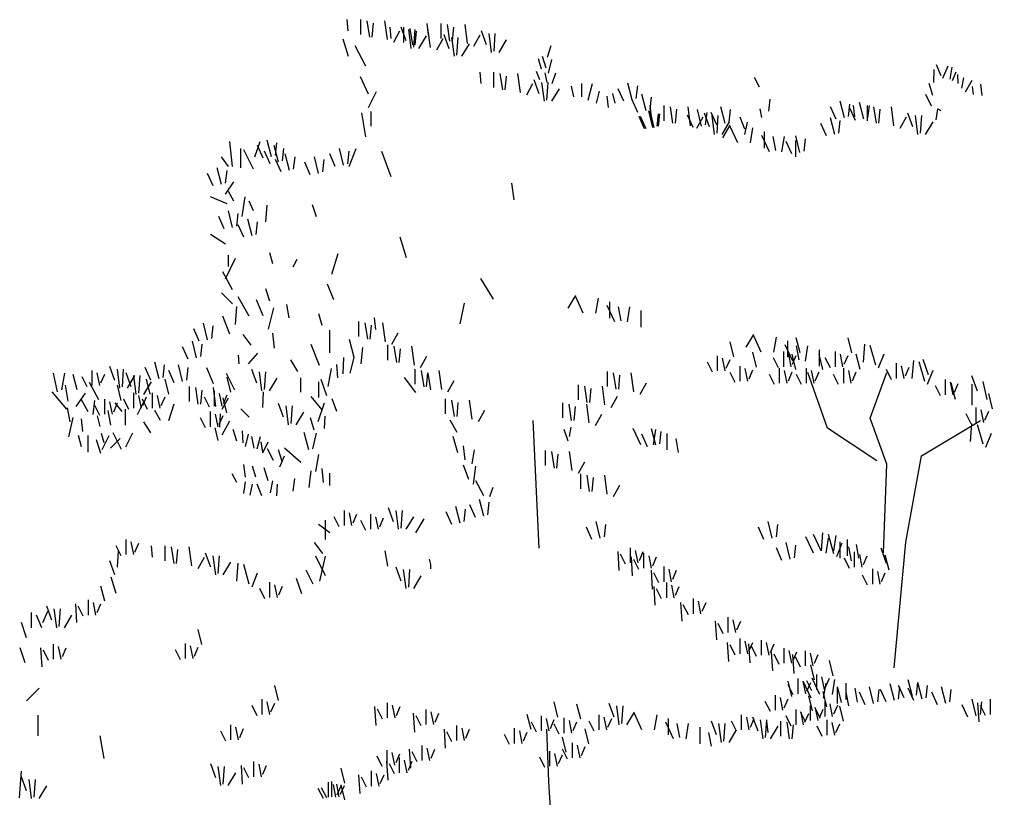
# Model space of a CAD drawing. Header units: millimetres. Extents: x -38686 to 870903, y -23218 to 232707.
# Drawn here: x 55934 to 60427, y 17107 to 20702 of the extents above; entities that cross this region are included whole.
import ezdxf

# ---------------------------------------------------------------- set-up
doc = ezdxf.new("R2010")
doc.units = ezdxf.units.MM
doc.header["$LTSCALE"] = 10
doc.layers.add('40 - Detail Outline', color=142, linetype='Continuous')

msp = doc.modelspace()

# ---------------------------------------------------------------- linework, layer by layer
at = {"layer": '40 - Detail Outline', "color": 250}
for p, q in [((57452.097, 20650.022), (57446.274, 20702.411)), ((57510.326, 20632.559), (57510.326, 20702.411)), ((57551.086, 20620.917), (57539.441, 20696.59)), ((57562.732, 20620.917), (57568.555, 20684.948)), ((57632.607, 20609.275), (57620.961, 20696.59)), ((57650.786, 20613.909), (57644.964, 20666.298)), ((57719.951, 20603.454), (57696.659, 20667.485)), ((57709.016, 20596.446), (57709.016, 20666.298)), ((57822.382, 20631.965), (57816.559, 20684.355)), ((57880.611, 20614.502), (57880.611, 20684.355)), ((57921.372, 20602.86), (57909.726, 20678.534)), ((57933.017, 20602.86), (57938.84, 20666.891)), ((58002.892, 20591.218), (57991.247, 20678.534)), ((57661.722, 20597.633), (57690.836, 20650.022)), ((57743.243, 20568.528), (57731.597, 20655.843)), ((57749.776, 20584.804), (57738.13, 20660.477)), ((57754.889, 20574.349), (57760.711, 20655.843)), ((57761.422, 20584.804), (57767.245, 20648.835)), ((57778.18, 20568.528), (57813.118, 20626.738)), ((57831.297, 20573.162), (57819.651, 20660.477)), ((57918.641, 20567.341), (57895.349, 20631.372)), ((58032.007, 20579.576), (58061.122, 20631.965)), ((58090.236, 20585.397), (58066.945, 20649.428)), ((58113.528, 20550.471), (58101.882, 20637.786)), ((58125.174, 20556.292), (58130.997, 20637.786)), ((57453.483, 20530.779), (57428.816, 20610.92)), ((57533.65, 20487.626), (57484.316, 20580.097)), ((57860.411, 20561.52), (57889.526, 20613.909)), ((57941.932, 20532.414), (57930.286, 20619.73)), ((57953.578, 20538.235), (57959.401, 20619.73)), ((57976.87, 20532.414), (58011.807, 20590.625)), ((58148.465, 20550.471), (58183.403, 20608.681)), ((58372.552, 20528.947), (58389.611, 20582.239)), ((58344.831, 20473.522), (58329.904, 20520.42)), ((58366.155, 20477.786), (58349.096, 20531.078)), ((58376.817, 20454.337), (58391.744, 20518.288)), ((60189.358, 20441.547), (60168.034, 20492.708)), ((60197.888, 20430.888), (60221.344, 20488.444)), ((58066.228, 20406.256), (58060.405, 20458.645)), ((58124.457, 20388.793), (58124.457, 20458.645)), ((58165.218, 20377.151), (58153.572, 20452.824)), ((58246.739, 20365.509), (58235.093, 20452.824)), ((58336.301, 20424.493), (58321.375, 20462.864)), ((58370.42, 20411.703), (58361.89, 20456.469)), ((58393.876, 20407.44), (58410.935, 20456.469)), ((60155.24, 20411.703), (60157.372, 20471.391)), ((60231.656, 20426.574), (60240.186, 20481.998)), ((60242.318, 20420.179), (60259.378, 20460.681)), ((60267.907, 20407.389), (60265.775, 20447.891)), ((57545.984, 20358.167), (57508.983, 20438.308)), ((58176.864, 20377.151), (58182.687, 20441.182)), ((58275.853, 20353.867), (58304.968, 20406.256)), ((58334.083, 20359.688), (58310.791, 20423.719)), ((58357.374, 20324.762), (58345.728, 20412.077)), ((58369.02, 20330.583), (58374.843, 20412.077)), ((58530.35, 20345.62), (58530.35, 20407.44)), ((58560.203, 20330.698), (58579.395, 20407.44)), ((58762.703, 20331.417), (58743.487, 20408.255)), ((59351.324, 20390.386), (59327.868, 20435.152)), ((60150.975, 20352.015), (60133.915, 20407.44)), ((60284.966, 20386.072), (60293.496, 20432.969)), ((60302.026, 20369.018), (60331.879, 20422.311)), ((60378.253, 20352.085), (60372.43, 20404.474)), ((57545.984, 20296.519), (57582.984, 20370.496)), ((58392.312, 20324.762), (58427.249, 20382.972)), ((58494.099, 20345.62), (58483.437, 20394.649)), ((58598.587, 20315.776), (58611.381, 20371.201)), ((58683.883, 20315.776), (58673.221, 20360.542)), ((58724.272, 20325.014), (58698.651, 20382.642)), ((58781.919, 20337.82), (58788.324, 20395.448)), ((58826.755, 20280.192), (58807.539, 20357.03)), ((60144.577, 20302.986), (60118.989, 20356.279)), ((60338.276, 20356.228), (60334.012, 20392.467)), ((58654.029, 20296.591), (58647.632, 20347.752)), ((58788.324, 20273.789), (58762.703, 20331.417)), ((58845.971, 20286.596), (58852.376, 20344.224)), ((59393.972, 20279.537), (59400.37, 20334.962)), ((59742.7, 20248.177), (59723.484, 20325.014)), ((59761.916, 20254.58), (59768.321, 20312.208)), ((59832.373, 20241.774), (59813.157, 20318.611)), ((57533.65, 20160.896), (57515.15, 20271.861)), ((57558.317, 20210.213), (57558.317, 20278.025)), ((58858.781, 20203.355), (58839.565, 20280.192)), ((58865.186, 20203.355), (58845.971, 20280.192)), ((58851.955, 20252.773), (58846.132, 20305.162)), ((58877.997, 20209.758), (58884.402, 20267.386)), ((58884.402, 20209.758), (58890.807, 20267.386)), ((58910.185, 20235.31), (58910.185, 20305.162)), ((58950.945, 20223.668), (58939.299, 20299.341)), ((58962.591, 20223.668), (58968.414, 20287.699)), ((59032.466, 20212.026), (59020.82, 20299.341)), ((59082.963, 20209.758), (59063.748, 20286.596)), ((59119.81, 20206.205), (59096.518, 20270.236)), ((59102.179, 20216.161), (59108.584, 20273.789)), ((59153.421, 20216.161), (59127.8, 20273.789)), ((59191.852, 20222.564), (59172.636, 20299.402)), ((59211.068, 20228.968), (59217.473, 20286.596)), ((59361.986, 20249.694), (59353.457, 20290.196)), ((59704.269, 20241.774), (59678.648, 20299.402)), ((59793.942, 20235.371), (59768.321, 20292.999)), ((59791.215, 20252.773), (59785.392, 20305.162)), ((59849.444, 20235.31), (59849.444, 20305.162)), ((59851.589, 20248.177), (59857.994, 20305.805)), ((59890.205, 20223.668), (59878.559, 20299.341)), ((59901.851, 20223.668), (59907.674, 20287.699)), ((59971.726, 20212.026), (59960.08, 20299.341)), ((60059.069, 20206.205), (60035.778, 20270.236)), ((60165.901, 20239.035), (60174.431, 20290.196)), ((60174.431, 20290.196), (60187.225, 20281.669)), ((58820.35, 20196.952), (58794.729, 20254.58)), ((58826.755, 20196.952), (58801.134, 20254.58)), ((59044.532, 20203.355), (59018.911, 20260.983)), ((59061.58, 20200.384), (59090.695, 20252.773)), ((59143.101, 20171.279), (59131.455, 20258.594)), ((59154.747, 20177.1), (59160.57, 20258.594)), ((59178.039, 20171.279), (59212.976, 20229.489)), ((59283.087, 20196.401), (59261.763, 20251.825)), ((59283.087, 20170.821), (59295.882, 20228.377)), ((59659.432, 20164.936), (59633.811, 20222.564)), ((59697.863, 20171.34), (59678.648, 20248.177)), ((59717.079, 20177.743), (59723.484, 20235.371)), ((60000.84, 20200.384), (60029.955, 20252.773)), ((60082.361, 20171.279), (60070.715, 20258.594)), ((60094.007, 20177.1), (60099.83, 20258.594)), ((60117.299, 20171.279), (60152.236, 20229.489)), ((59180.915, 20155.708), (59215.853, 20213.918)), ((59250.79, 20132.424), (59215.853, 20208.097)), ((59309.02, 20132.424), (59320.665, 20202.276)), ((59373.072, 20109.14), (59373.072, 20184.813)), ((56918.003, 20024.068), (56905.192, 20139.324)), ((57020.486, 20068.89), (57046.107, 20139.324)), ((57097.348, 20068.89), (57078.133, 20145.727)), ((57116.564, 20075.293), (57122.969, 20132.921)), ((59396.363, 20091.677), (59361.426, 20167.35)), ((59425.478, 20097.498), (59413.832, 20161.529)), ((59454.592, 20091.677), (59466.238, 20161.529)), ((59499.302, 20081.696), (59473.681, 20139.324)), ((59537.733, 20088.099), (59518.518, 20164.936)), ((59518.645, 20068.393), (59518.645, 20144.066)), ((59556.949, 20094.502), (59563.354, 20152.13)), ((56956.434, 20017.665), (56956.434, 20107.308)), ((57014.081, 20011.262), (56969.244, 20100.905)), ((57058.917, 20062.487), (57033.296, 20120.115)), ((57090.943, 20036.874), (57065.322, 20094.502)), ((57129.374, 20043.277), (57110.159, 20120.115)), ((57148.59, 20049.68), (57154.995, 20107.308)), ((57430.419, 20030.471), (57411.204, 20107.308)), ((57449.635, 20036.874), (57456.04, 20094.502)), ((57456.04, 20024.068), (57488.066, 20107.308)), ((57650.818, 19975.954), (57607.651, 20093.084)), ((56898.787, 20024.068), (56866.761, 20068.89)), ((57142.185, 19998.456), (57116.564, 20056.084)), ((57180.616, 20004.859), (57161.401, 20081.696)), ((57199.832, 20011.262), (57206.237, 20068.89)), ((57276.694, 19985.649), (57251.073, 20043.277)), ((57315.126, 19992.052), (57295.91, 20068.89)), ((57334.341, 19998.456), (57340.746, 20056.084)), ((57391.988, 20024.068), (57366.367, 20081.696)), ((56866.761, 19940.828), (56847.545, 20017.665)), ((56885.977, 19947.231), (56892.382, 20004.859)), ((56828.33, 19934.424), (56802.709, 19992.052)), ((56885.977, 19896.006), (56924.408, 19953.634)), ((56924.408, 19863.99), (56898.787, 19908.812)), ((58217.599, 19870.19), (58208.044, 19946.603)), ((56892.382, 19851.184), (56815.519, 19883.2)), ((56962.839, 19793.556), (56975.649, 19883.2)), ((57014.081, 19819.168), (56994.865, 19863.99)), ((56918.003, 19742.331), (56898.787, 19819.168)), ((57071.728, 19767.943), (57078.133, 19844.781)), ((57305.481, 19791.012), (57286.981, 19846.495)), ((56879.571, 19735.928), (56853.95, 19793.556)), ((56937.218, 19748.734), (56943.623, 19806.362)), ((57007.675, 19703.912), (56988.46, 19780.75)), ((57026.891, 19710.315), (57033.296, 19767.943)), ((56969.244, 19697.509), (56943.623, 19755.137)), ((56885.977, 19665.494), (56815.519, 19710.315)), ((57720.752, 19602.745), (57692.088, 19698.261)), ((56885.977, 19505.416), (56930.813, 19601.463)), ((56898.787, 19563.044), (56898.787, 19614.269)), ((57103.983, 19574.709), (57089.559, 19625.177)), ((57197.74, 19560.29), (57215.77, 19596.338)), ((57376.781, 19526.332), (57405.445, 19621.848)), ((56918.003, 19454.191), (56873.166, 19537.431)), ((58122.052, 19411.712), (58064.723, 19507.228)), ((57089.559, 19401.676), (57071.529, 19459.354)), ((57385.253, 19408.886), (57356.405, 19480.983)), ((56918.003, 19390.16), (56866.761, 19441.385)), ((56994.865, 19332.532), (56943.623, 19422.175)), ((57058.811, 19334.823), (57027.977, 19408.799)), ((58467.439, 19370.238), (58502.377, 19428.448)), ((58537.314, 19346.954), (58502.377, 19422.627)), ((58595.543, 19346.954), (58607.189, 19416.806)), ((56930.813, 19294.113), (56937.218, 19377.354)), ((57083.478, 19273.176), (57108.145, 19371.811)), ((57179.71, 19325.975), (57168.892, 19387.257)), ((57969.176, 19297.092), (57988.285, 19392.609)), ((58682.887, 19306.207), (58647.949, 19381.88)), ((58659.595, 19323.67), (58659.595, 19399.343)), ((58712.002, 19312.028), (58700.356, 19376.059)), ((58741.116, 19306.207), (58752.762, 19376.059)), ((56905.192, 19249.291), (56873.166, 19332.532)), ((57331.163, 19289.926), (57316.739, 19343.999)), ((57579.979, 19271.902), (57572.767, 19325.975)), ((58805.168, 19282.923), (58805.168, 19358.596)), ((56764.278, 19217.276), (56738.657, 19274.904)), ((56802.709, 19223.679), (56783.493, 19300.516)), ((56821.924, 19230.082), (56828.33, 19287.71)), ((57501.486, 19238.514), (57501.486, 19308.366)), ((57542.247, 19226.872), (57530.601, 19302.545)), ((57553.892, 19226.872), (57559.715, 19290.903)), ((57623.767, 19215.23), (57612.122, 19302.545)), ((57003.31, 19199.199), (56966.31, 19248.517)), ((57111.195, 19185.386), (57103.983, 19253.878)), ((57367.226, 19163.37), (57367.226, 19268.438)), ((57652.882, 19203.588), (57681.997, 19255.977)), ((59289.291, 19189.67), (59324.229, 19247.88)), ((59359.166, 19166.386), (59324.229, 19242.059)), ((59417.396, 19166.386), (59429.042, 19236.238)), ((59538.09, 19163.846), (59520.621, 19233.698)), ((59776.959, 19163.846), (59759.49, 19233.698)), ((56713.036, 19134.035), (56687.415, 19191.663)), ((56751.467, 19140.439), (56732.252, 19217.276)), ((56770.683, 19146.842), (56777.088, 19204.47)), ((57319.452, 19106.06), (57281.233, 19201.576)), ((57479.01, 19142.128), (57457.374, 19225.039)), ((57511.464, 19113.289), (57518.676, 19188.991)), ((57634.909, 19130.368), (57634.909, 19200.22)), ((57675.67, 19118.726), (57664.024, 19194.399)), ((57757.19, 19107.084), (57745.545, 19194.399)), ((59232.338, 19144.743), (59214.869, 19214.595)), ((59504.739, 19125.639), (59469.802, 19201.312)), ((59481.448, 19143.102), (59481.448, 19218.775)), ((59533.854, 19131.46), (59522.208, 19195.491)), ((59562.969, 19125.639), (59574.614, 19195.491)), ((59830.42, 19120.214), (59836.826, 19203.454)), ((59888.067, 19107.408), (59862.447, 19197.051)), ((56948.924, 19113.289), (56945.318, 19152.942)), ((56990.977, 19112.893), (57034.144, 19162.211)), ((57428.526, 19066.426), (57432.132, 19142.128)), ((57460.98, 19070.031), (57479.01, 19142.128)), ((57687.315, 19118.726), (57693.138, 19182.757)), ((57786.305, 19095.442), (57815.42, 19147.831)), ((59156.64, 19080.712), (59156.64, 19150.564)), ((59191.577, 19080.712), (59179.932, 19138.922)), ((59337.44, 19096.985), (59319.971, 19166.837)), ((59439.1, 19093.994), (59415.809, 19140.562)), ((59462.392, 19099.815), (59462.392, 19169.667)), ((59497.33, 19099.815), (59485.684, 19158.025)), ((59518.981, 19087.433), (59501.512, 19157.285)), ((59503.152, 19111.457), (59520.621, 19152.204)), ((59643.192, 19087.433), (59625.724, 19157.285)), ((59627.021, 19102.355), (59627.021, 19178.028)), ((59677.969, 19093.994), (59654.678, 19140.562)), ((59701.261, 19099.815), (59701.261, 19169.667)), ((59736.199, 19099.815), (59724.553, 19158.025)), ((59742.021, 19111.457), (59759.49, 19152.204)), ((59815.178, 19087.433), (59797.709, 19157.285)), ((59900.878, 19094.601), (59926.499, 19158.633)), ((56374.275, 19036.327), (56350.983, 19100.359)), ((56540.095, 19037.989), (56514.474, 19095.617)), ((56578.526, 19044.392), (56559.311, 19121.229)), ((56597.742, 19050.795), (56604.147, 19108.423)), ((56687.415, 19031.586), (56668.199, 19108.423)), ((56706.631, 19037.989), (56713.036, 19095.617)), ((56830.642, 19020.422), (56799.808, 19094.399)), ((57219.376, 19077.24), (57186.922, 19131.313)), ((57403.283, 19048.402), (57399.677, 19109.684)), ((59133.348, 19074.891), (59110.057, 19121.459)), ((59197.4, 19092.354), (59214.869, 19133.101)), ((59261.742, 19032.954), (59261.742, 19102.806)), ((59983.696, 19045.79), (59983.696, 19115.642)), ((60018.633, 19045.79), (60006.988, 19104)), ((60024.456, 19057.432), (60041.925, 19098.179)), ((60056.284, 19044.951), (60062.689, 19128.191)), ((60113.931, 19032.145), (60088.31, 19121.788)), ((60131.465, 19062.586), (60105.845, 19133.02)), ((56109.133, 18983.434), (56090.633, 19069.74)), ((56130.162, 18993.167), (56142.972, 19070.004)), ((56200.619, 18993.167), (56181.403, 19063.601)), ((56246.171, 19007.222), (56222.879, 19053.791)), ((56269.462, 19013.043), (56269.462, 19082.896)), ((56304.4, 19013.043), (56292.754, 19071.254)), ((56310.223, 19024.686), (56327.692, 19065.433)), ((56397.566, 19001.401), (56385.921, 19088.717)), ((56409.212, 19007.222), (56415.035, 19088.717)), ((56449.973, 19007.222), (56426.681, 19071.254)), ((56432.504, 19001.401), (56467.441, 19059.611)), ((56473.264, 18972.296), (56461.619, 19059.612)), ((56484.91, 18978.117), (56490.733, 19059.612)), ((56648.984, 19025.183), (56623.363, 19082.811)), ((56927.707, 18991.44), (56889.488, 19067.853)), ((56910.532, 18982.365), (56893.063, 19052.217)), ((57030.417, 19023.121), (57007.126, 19087.152)), ((57053.709, 18988.195), (57042.063, 19075.51)), ((57065.355, 18994.016), (57071.178, 19075.51)), ((57360.011, 19008.748), (57374.435, 19091.66)), ((57763.49, 18980.361), (57712.249, 19050.795)), ((57761.12, 19018.618), (57761.12, 19088.47)), ((57801.881, 19006.976), (57790.235, 19082.649)), ((57813.526, 19006.976), (57819.349, 19071.007)), ((57833.948, 18993.167), (57821.137, 19070.004)), ((57883.401, 18995.334), (57871.756, 19082.649)), ((58648.203, 19007.804), (58648.203, 19077.656)), ((58688.963, 18996.162), (58677.317, 19071.835)), ((58700.609, 18996.162), (58706.432, 19060.193)), ((58770.484, 18984.52), (58758.838, 19071.835)), ((59238.451, 19027.133), (59215.159, 19073.701)), ((59296.68, 19032.954), (59285.034, 19091.164)), ((59302.503, 19044.596), (59319.971, 19085.343)), ((59419.991, 19017.581), (59396.699, 19064.149)), ((59443.283, 19023.402), (59443.283, 19093.254)), ((59478.22, 19023.402), (59466.574, 19081.612)), ((59484.043, 19035.044), (59501.512, 19075.791)), ((59544.203, 19017.581), (59520.911, 19064.149)), ((59567.494, 19023.402), (59567.494, 19093.254)), ((59602.432, 19023.402), (59590.786, 19081.612)), ((59608.255, 19035.044), (59625.724, 19075.791)), ((59716.188, 19017.581), (59692.897, 19064.149)), ((59739.48, 19023.402), (59739.48, 19093.254)), ((59774.418, 19023.402), (59762.772, 19081.612)), ((59780.241, 19035.044), (59797.709, 19075.791)), ((59960.404, 19039.969), (59937.113, 19086.537)), ((60126.741, 19019.338), (60152.362, 19083.369)), ((60357.329, 18987.323), (60331.708, 19057.757)), ((56158.467, 18940.281), (56146.133, 19014.257)), ((56300.302, 18946.445), (56257.135, 19026.587)), ((56404.13, 18944.159), (56386.661, 19014.011)), ((56508.202, 18972.296), (56543.139, 19030.506)), ((56537.896, 18972.813), (56520.427, 19042.666)), ((56623.889, 18972.813), (56606.42, 19042.666)), ((56718.978, 18939.311), (56718.978, 19009.164)), ((57088.647, 18988.195), (57123.584, 19046.405)), ((57233.459, 18981.889), (57233.459, 19048.75)), ((57316.739, 18958.28), (57316.739, 19030.377)), ((57352.799, 18965.49), (57327.557, 19041.192)), ((57912.516, 18983.692), (57941.631, 19036.081)), ((58514.78, 18946.521), (58514.78, 19016.373)), ((58555.54, 18934.879), (58543.894, 19010.552)), ((58637.061, 18923.237), (58625.415, 19010.552)), ((58799.599, 18972.878), (58828.713, 19025.267)), ((60186.268, 18964.706), (60162.976, 19011.274)), ((60209.559, 18970.527), (60209.559, 19040.379)), ((60244.497, 18970.527), (60232.851, 19028.737)), ((60255.117, 18948.345), (60235.901, 19025.183)), ((60250.32, 18982.169), (60267.789, 19022.916)), ((60331.979, 18922.733), (60331.979, 19018.779)), ((60402.437, 18948.345), (60383.221, 19031.586)), ((56152.3, 18903.292), (56084.466, 18983.434)), ((56195.467, 18915.622), (56238.634, 18977.269)), ((56462.198, 18908.782), (56462.198, 18978.635)), ((56497.136, 18908.782), (56485.49, 18966.993)), ((56502.959, 18920.424), (56520.427, 18961.171)), ((56548.191, 18908.782), (56548.191, 18978.635)), ((56583.129, 18908.782), (56571.483, 18966.993)), ((56588.951, 18920.424), (56606.42, 18961.171)), ((56759.739, 18927.669), (56748.093, 19003.343)), ((56771.385, 18927.669), (56777.208, 18991.701)), ((56811.542, 18912.513), (56788.25, 18959.081)), ((56841.26, 18916.027), (56829.614, 19003.343)), ((56834.834, 18918.334), (56834.834, 18988.186)), ((56869.771, 18918.334), (56858.125, 18976.544)), ((56875.594, 18929.976), (56893.063, 18970.723)), ((57057.105, 18911.417), (57060.711, 18983.514)), ((57331.163, 18900.603), (57280.679, 18961.885)), ((58567.186, 18934.879), (58573.009, 18998.91)), ((58666.176, 18911.595), (58695.29, 18963.984)), ((60426.683, 18905.952), (60409.214, 18975.804)), ((56250.968, 18890.963), (56220.134, 18946.445)), ((56274.597, 18878.974), (56281.809, 18943.861)), ((56305.14, 18874.306), (56281.848, 18920.875)), ((56328.432, 18880.127), (56328.432, 18949.98)), ((56363.369, 18880.127), (56351.723, 18938.338)), ((56369.192, 18891.77), (56386.661, 18932.517)), ((56408.02, 18893.393), (56375.566, 18933.046)), ((56438.907, 18902.961), (56415.615, 18949.529)), ((56479.137, 18878.633), (56509.971, 18940.281)), ((56524.899, 18902.961), (56501.608, 18949.529)), ((56623.363, 18852.298), (56648.984, 18929.136)), ((56870.374, 18904.385), (56899.489, 18956.775)), ((56891.422, 18886.849), (56873.953, 18956.701)), ((57153.584, 18866.415), (57130.292, 18930.446)), ((57176.875, 18831.489), (57165.23, 18918.804)), ((57188.521, 18837.31), (57194.344, 18918.804)), ((57313.133, 18846.53), (57341.981, 18933.046)), ((57399.677, 18893.393), (57378.041, 18951.071)), ((57901.755, 18881.634), (57901.755, 18951.486)), ((57942.516, 18869.992), (57930.87, 18945.665)), ((57954.161, 18869.992), (57959.984, 18934.023)), ((58024.036, 18858.35), (58012.391, 18945.665)), ((58442.659, 18863.61), (58442.659, 18933.462)), ((58483.42, 18851.968), (58471.774, 18927.641)), ((58495.065, 18851.968), (58500.888, 18915.999)), ((58564.94, 18840.326), (58553.295, 18927.641)), ((56168.593, 18845.895), (56155.783, 18909.927)), ((56306.469, 18823.151), (56294.135, 18872.469)), ((56355.803, 18829.316), (56343.469, 18897.128)), ((56423.637, 18829.316), (56423.637, 18903.292)), ((56584.932, 18852.298), (56559.311, 18897.12)), ((56815.724, 18822.818), (56815.724, 18892.67)), ((56850.662, 18822.818), (56839.016, 18881.028)), ((56856.485, 18834.46), (56873.953, 18875.207)), ((56858.773, 18821.296), (56862.379, 18882.579)), ((56994.59, 18867.269), (56956.371, 18905.476)), ((57211.813, 18831.489), (57246.75, 18889.699)), ((57341.981, 18814.087), (57345.587, 18871.764)), ((58053.151, 18846.708), (58082.266, 18899.097)), ((58594.055, 18828.684), (58623.17, 18881.073)), ((60327.693, 18836.1), (60304.401, 18882.668)), ((60350.985, 18841.921), (60350.985, 18911.773)), ((60385.922, 18841.921), (60374.276, 18900.131)), ((60391.745, 18853.563), (60409.214, 18894.31)), ((56162.188, 18775.461), (56181.403, 18865.105)), ((56226.24, 18801.074), (56219.835, 18858.702)), ((56540.095, 18794.671), (56508.069, 18845.895)), ((56792.433, 18816.997), (56769.141, 18863.565)), ((56869.591, 18785.248), (56905.652, 18850.135)), ((57295.103, 18806.877), (57277.072, 18864.554)), ((57955.006, 18796.062), (57922.551, 18853.74)), ((60325.169, 18754.65), (60331.574, 18837.891)), ((60382.816, 18741.844), (60357.195, 18831.487)), ((56219.835, 18730.639), (56207.024, 18781.864)), ((56251.861, 18705.027), (56251.861, 18781.864)), ((56324.969, 18749.174), (56312.635, 18792.327)), ((56315.913, 18717.833), (56347.939, 18781.864)), ((56405.586, 18717.833), (56367.155, 18794.671)), ((56424.801, 18730.639), (56456.827, 18794.671)), ((56851.561, 18760.014), (56837.137, 18817.691)), ((56938.106, 18756.409), (56920.076, 18810.482)), ((56966.954, 18749.199), (56963.348, 18803.272)), ((56977.772, 18731.175), (56992.196, 18788.853)), ((57269.86, 18716.756), (57248.224, 18796.062)), ((57287.891, 18720.361), (57305.921, 18792.458)), ((58467.061, 18756.409), (58449.031, 18810.482)), ((58474.273, 18778.038), (58481.485, 18821.296)), ((58802.432, 18739.456), (58767.494, 18815.129)), ((58833.16, 18730.639), (58807.539, 18788.267)), ((58871.591, 18737.043), (58852.376, 18813.88)), ((58860.661, 18739.456), (58872.307, 18809.308)), ((58890.807, 18743.446), (58897.212, 18801.074)), ((58924.713, 18716.172), (58924.713, 18791.845)), ((60395.626, 18729.038), (60421.247, 18793.069)), ((56309.508, 18698.624), (56290.292, 18762.655)), ((56354.344, 18724.236), (56399.181, 18769.058)), ((57017.439, 18723.965), (57006.62, 18778.038)), ((57031.863, 18720.361), (57046.287, 18778.038)), ((57057.105, 18705.941), (57049.893, 18752.804)), ((57057.105, 18702.336), (57082.347, 18752.804)), ((57958.612, 18702.336), (57936.975, 18778.038)), ((57991.066, 18669.893), (57983.854, 18734.78)), ((58977.119, 18704.53), (58965.473, 18768.561)), ((57107.589, 18666.288), (57078.741, 18720.361)), ((57147.256, 18662.683), (57129.225, 18716.756)), ((57233.459, 18657.133), (57157.021, 18723.995)), ((57302.315, 18615.82), (57316.739, 18695.127)), ((58023.52, 18651.869), (58034.338, 18716.756)), ((58363.327, 18643.714), (58363.327, 18713.566)), ((58404.087, 18632.072), (58392.441, 18707.745)), ((58415.733, 18632.072), (58421.556, 18696.103)), ((58485.608, 18620.43), (58473.962, 18707.745)), ((56977.772, 18590.586), (56970.56, 18648.264)), ((57136.437, 18637.449), (57158.074, 18687.917)), ((58009.096, 18579.772), (57983.854, 18644.659)), ((58514.722, 18608.788), (58543.837, 18661.177)), ((56938.106, 18565.352), (56916.47, 18605.006)), ((57024.651, 18590.586), (57010.227, 18641.054)), ((57082.347, 18572.562), (57064.317, 18633.844)), ((57271.678, 18542.514), (57281.233, 18618.927)), ((57338.375, 18565.352), (57331.163, 18630.239)), ((57367.223, 18550.933), (57367.223, 18608.61)), ((58030.732, 18558.143), (58041.55, 18641.054)), ((58525.598, 18535.569), (58525.598, 18605.421)), ((56970.56, 18514.884), (56977.772, 18568.957)), ((56999.408, 18507.675), (57010.227, 18558.143)), ((57053.499, 18504.07), (57031.863, 18558.143)), ((57093.165, 18518.489), (57103.983, 18572.562)), ((57122.013, 18504.07), (57125.619, 18558.143)), ((57197.74, 18525.699), (57204.952, 18583.376)), ((58077.61, 18504.07), (58041.55, 18572.562)), ((58566.358, 18523.927), (58554.712, 18599.6)), ((58578.004, 18523.927), (58583.827, 18587.958)), ((58647.879, 18512.285), (58636.233, 18599.6)), ((58106.459, 18500.465), (58120.883, 18543.723)), ((58676.994, 18500.643), (58706.108, 18553.032)), ((58077.346, 18410.484), (58058.13, 18487.321)), ((58096.561, 18416.887), (58102.966, 18474.515)), ((57434.046, 18366.911), (57434.046, 18436.763)), ((57468.983, 18366.911), (57457.338, 18425.121)), ((57661.14, 18384.374), (57637.848, 18448.405)), ((57684.431, 18349.448), (57672.785, 18436.763)), ((57696.077, 18355.269), (57701.9, 18436.763)), ((57930.026, 18372.065), (57904.405, 18429.693)), ((57968.457, 18378.468), (57949.241, 18455.306)), ((57987.673, 18384.871), (57994.078, 18442.499)), ((58038.914, 18404.081), (58013.293, 18461.709)), ((57347.152, 18301.631), (57347.152, 18391.274)), ((57410.754, 18361.09), (57387.463, 18407.658)), ((57474.806, 18378.553), (57492.275, 18419.3)), ((57533.035, 18343.627), (57509.744, 18390.195)), ((57556.327, 18349.448), (57556.327, 18419.3)), ((57591.265, 18349.448), (57579.619, 18407.658)), ((57597.088, 18361.09), (57614.556, 18401.837)), ((57719.369, 18349.448), (57754.306, 18407.658)), ((57763.49, 18333.646), (57801.921, 18397.678)), ((58615.383, 18308.034), (58596.167, 18384.871)), ((59409.629, 18308.034), (59390.413, 18384.871)), ((57366.367, 18333.646), (57315.126, 18372.065)), ((58576.952, 18301.631), (58551.331, 18359.259)), ((58634.599, 18314.437), (58641.004, 18372.065)), ((59371.198, 18301.631), (59345.577, 18359.259)), ((59428.845, 18314.437), (59435.25, 18372.065)), ((59636.823, 18249.312), (59643.229, 18332.552)), ((56426.681, 18233.028), (56426.681, 18302.88)), ((56461.619, 18233.028), (56449.973, 18291.238)), ((56467.441, 18244.67), (56484.91, 18285.417)), ((57334.341, 18237.6), (57295.91, 18288.825)), ((59492.897, 18211.987), (59473.681, 18288.825)), ((59600.171, 18238.849), (59565.234, 18314.522)), ((59635.109, 18250.491), (59600.171, 18326.164)), ((59658.4, 18238.849), (59670.046, 18308.701)), ((59694.47, 18236.506), (59668.849, 18326.149)), ((59693.338, 18250.491), (59704.984, 18320.343)), ((59707.281, 18223.699), (59732.901, 18287.731)), ((59722.452, 18215.565), (59722.452, 18291.238)), ((59757.39, 18227.207), (59757.39, 18302.88)), ((56403.389, 18227.207), (56380.098, 18273.775)), ((56385.921, 18174.818), (56391.744, 18250.491)), ((56548.962, 18221.386), (56543.139, 18273.775)), ((56607.192, 18203.923), (56607.192, 18273.775)), ((56647.952, 18192.281), (56636.306, 18267.954)), ((56659.598, 18192.281), (56665.421, 18256.312)), ((56729.473, 18180.639), (56717.827, 18267.954)), ((57635.386, 18179.972), (57622.576, 18250.406)), ((58703.285, 18159.118), (58697.462, 18246.433)), ((58755.691, 18194.044), (58755.691, 18263.896)), ((58790.628, 18194.044), (58778.983, 18252.254)), ((58796.451, 18205.686), (58813.92, 18246.433)), ((59454.466, 18205.584), (59428.845, 18263.212)), ((59512.112, 18218.39), (59518.518, 18276.018)), ((59774.859, 18203.923), (59763.213, 18267.954)), ((59790.099, 18174.888), (59790.099, 18244.74)), ((59809.796, 18215.565), (59798.15, 18279.596)), ((59937.868, 18191.684), (59912.247, 18262.118)), ((56374.275, 18139.892), (56350.983, 18203.923)), ((56758.587, 18168.997), (56787.702, 18221.386)), ((56816.817, 18174.818), (56793.525, 18238.849)), ((56840.108, 18139.892), (56828.462, 18227.207)), ((56851.754, 18145.713), (56857.577, 18227.207)), ((56875.046, 18139.892), (56909.983, 18198.102)), ((57347.152, 18135.15), (57302.315, 18224.794)), ((57321.531, 18109.538), (57347.152, 18224.794)), ((57833.948, 18186.375), (57827.542, 18211.987)), ((58732.399, 18188.223), (58709.108, 18234.791)), ((58764.952, 18134.459), (58759.129, 18221.774)), ((58794.067, 18163.564), (58770.775, 18210.132)), ((58817.358, 18169.385), (58817.358, 18239.237)), ((58852.296, 18169.385), (58840.65, 18227.595)), ((58858.119, 18181.027), (58875.587, 18221.774)), ((59766.807, 18169.067), (59743.515, 18215.635)), ((59825.036, 18174.888), (59813.39, 18233.098)), ((59830.859, 18186.53), (59848.328, 18227.277)), ((59948.945, 18160.925), (59931.476, 18230.777)), ((56937.218, 18109.538), (56943.623, 18192.778)), ((56994.865, 18096.731), (56969.244, 18186.375)), ((57289.505, 18096.731), (57257.479, 18160.762)), ((57696.077, 18110.787), (57672.785, 18174.818)), ((57719.369, 18075.861), (57707.723, 18163.176)), ((57731.015, 18081.682), (57736.838, 18163.176)), ((57833.948, 18167.166), (57833.948, 18186.375)), ((58857.453, 18072.811), (58851.63, 18160.127)), ((58909.859, 18107.738), (58909.859, 18177.59)), ((58944.797, 18107.738), (58933.151, 18165.948)), ((58950.62, 18119.38), (58968.089, 18160.127)), ((59873.247, 18096.894), (59873.247, 18166.746)), ((59908.184, 18096.894), (59896.538, 18155.104)), ((56380.098, 18052.577), (56356.806, 18128.25)), ((57007.676, 18083.925), (57033.296, 18147.956)), ((57238.263, 18051.91), (57212.642, 18122.344)), ((57754.306, 18075.861), (57789.244, 18134.071)), ((58886.568, 18101.917), (58863.276, 18148.485)), ((59849.955, 18091.073), (59826.663, 18137.641)), ((59914.007, 18108.536), (59931.476, 18149.283)), ((56327.692, 18017.651), (56310.223, 18087.503)), ((57067.202, 18029.293), (57043.91, 18075.861)), ((57090.494, 18035.114), (57090.494, 18104.966)), ((57125.431, 18035.114), (57113.785, 18093.324)), ((57131.254, 18046.756), (57148.723, 18087.503)), ((58869.787, 17998.835), (58863.964, 18086.15)), ((58898.901, 18027.94), (58875.61, 18074.508)), ((58922.193, 18033.761), (58922.193, 18103.613)), ((58957.13, 18033.761), (58945.485, 18091.971)), ((58962.953, 18045.403), (58980.422, 18086.15)), ((56251.994, 17953.62), (56251.994, 18023.472)), ((59045.528, 17959.784), (59045.528, 18029.636)), ((59080.465, 17959.784), (59068.819, 18017.994)), ((56042.369, 17918.693), (56065.66, 17971.083)), ((56083.129, 17930.335), (56059.837, 17994.367)), ((56106.421, 17895.409), (56094.775, 17982.725)), ((56118.066, 17901.23), (56123.889, 17982.725)), ((56199.587, 17918.693), (56193.764, 18006.009)), ((56228.702, 17947.799), (56205.41, 17994.367)), ((56286.931, 17953.62), (56275.285, 18011.83)), ((56292.754, 17965.262), (56310.223, 18006.009)), ((58993.121, 17924.858), (58987.299, 18012.173)), ((59022.236, 17953.963), (58998.944, 18000.531)), ((59086.288, 17971.426), (59103.757, 18012.173)), ((55989.962, 17895.409), (55989.962, 17965.262)), ((56036.546, 17895.409), (56013.254, 17953.619)), ((56141.358, 17895.409), (56176.296, 17953.619)), ((59153.457, 17838.552), (59147.634, 17925.867)), ((59205.863, 17873.478), (59205.863, 17943.33)), ((59240.8, 17873.478), (59229.155, 17931.688)), ((59246.623, 17885.12), (59264.092, 17925.867)), ((55966.671, 17848.841), (55943.379, 17918.693)), ((56776.765, 17817.066), (56759.296, 17886.919)), ((59182.571, 17867.657), (59159.28, 17914.225)), ((59261.364, 17774.843), (59261.364, 17844.695)), ((59360.032, 17768.678), (59360.032, 17838.53)), ((55960.848, 17732.421), (55937.556, 17802.273)), ((56039.252, 17715.258), (56033.429, 17802.573)), ((56091.658, 17750.184), (56091.658, 17820.036)), ((56126.596, 17750.184), (56114.95, 17808.394)), ((56132.419, 17761.826), (56149.887, 17802.573)), ((56677.776, 17747.214), (56654.484, 17793.782)), ((56701.067, 17753.035), (56701.067, 17822.887)), ((56736.005, 17753.035), (56724.359, 17811.245)), ((56741.828, 17764.677), (56759.296, 17805.424)), ((59208.957, 17739.916), (59203.134, 17827.232)), ((59238.072, 17769.022), (59214.78, 17815.59)), ((59296.301, 17774.843), (59284.655, 17833.053)), ((59307.625, 17733.752), (59301.802, 17821.067)), ((59302.124, 17786.485), (59319.593, 17827.232)), ((59336.74, 17762.857), (59313.448, 17809.425)), ((59394.969, 17768.678), (59383.323, 17826.888)), ((59400.792, 17780.32), (59418.261, 17821.067)), ((59464.866, 17731.69), (59464.866, 17801.542)), ((56068.367, 17744.363), (56045.075, 17790.931)), ((59412.46, 17696.763), (59406.637, 17784.079)), ((59441.575, 17725.869), (59418.283, 17772.437)), ((59499.804, 17731.69), (59488.158, 17789.9)), ((59511.128, 17684.434), (59505.305, 17771.749)), ((59505.627, 17743.332), (59523.095, 17784.079)), ((59540.242, 17713.539), (59516.951, 17760.107)), ((59563.534, 17719.36), (59563.534, 17789.212)), ((59598.472, 17719.36), (59586.826, 17777.57)), ((59604.294, 17731.002), (59621.763, 17771.749)), ((59604.973, 17654.689), (59587.505, 17724.541)), ((59690.966, 17673.792), (59673.497, 17743.644)), ((59529.275, 17590.658), (59529.275, 17660.51)), ((59629.286, 17586.896), (59594.348, 17662.569)), ((59615.268, 17609.761), (59615.268, 17679.613)), ((59650.206, 17609.761), (59638.56, 17667.971)), ((59656.029, 17621.403), (59673.497, 17662.15)), ((59687.515, 17586.896), (59699.161, 17656.748)), ((55966.671, 17557.791), (56024.9, 17616.001)), ((57130.291, 17559.172), (57112.822, 17629.025)), ((59499.871, 17578.276), (59482.402, 17648.128)), ((59505.984, 17584.837), (59482.692, 17631.405)), ((59564.213, 17590.658), (59552.567, 17648.868)), ((59588.525, 17569.433), (59553.588, 17645.106)), ((59591.977, 17603.94), (59568.685, 17650.508)), ((59570.036, 17602.3), (59587.505, 17643.047)), ((59646.755, 17569.433), (59658.4, 17639.285)), ((59710.807, 17546.149), (59710.807, 17621.822)), ((59729.185, 17549.621), (59711.716, 17619.473)), ((59751.567, 17563.612), (59751.567, 17639.285)), ((59803.973, 17551.97), (59792.328, 17616.001)), ((59877.209, 17546.064), (59857.994, 17622.901)), ((59973.287, 17558.87), (59954.072, 17635.707)), ((60018.124, 17571.676), (59992.503, 17629.304)), ((59992.503, 17565.273), (59998.908, 17622.901)), ((60056.555, 17578.079), (60037.34, 17654.917)), ((60062.96, 17558.87), (60037.34, 17616.498)), ((60075.771, 17584.482), (60082.176, 17642.11)), ((60101.392, 17565.273), (60082.176, 17642.11)), ((60120.607, 17571.676), (60127.013, 17629.304)), ((60210.28, 17546.064), (60191.065, 17622.901)), ((59424.173, 17514.245), (59424.173, 17584.097)), ((59459.111, 17514.245), (59447.465, 17572.455)), ((59464.933, 17525.887), (59482.402, 17566.634)), ((59595.419, 17511.414), (59577.95, 17581.266)), ((59662.302, 17530.518), (59644.833, 17600.37)), ((59763.213, 17534.507), (59751.567, 17598.538)), ((59838.778, 17539.661), (59813.157, 17597.289)), ((59896.425, 17552.467), (59902.83, 17610.095)), ((59934.856, 17552.467), (59909.235, 17610.095)), ((60171.849, 17539.661), (60146.228, 17597.289)), ((60229.496, 17552.467), (60235.901, 17610.095)), ((57031.302, 17489.32), (57008.01, 17535.888)), ((57054.593, 17495.141), (57054.593, 17564.993)), ((57089.531, 17495.141), (57077.885, 17553.351)), ((57095.354, 17506.783), (57112.822, 17547.53)), ((57580.938, 17444.01), (57575.115, 17531.325)), ((57633.344, 17478.936), (57633.344, 17548.788)), ((57668.281, 17478.936), (57656.635, 17537.146)), ((57674.104, 17490.578), (57691.573, 17531.325)), ((58420.183, 17482.759), (58402.715, 17552.612)), ((58525.286, 17473.208), (58507.817, 17543.06)), ((58680.15, 17482.118), (58656.859, 17546.149)), ((58703.442, 17447.192), (58691.796, 17534.507)), ((58715.088, 17453.013), (58720.911, 17534.507)), ((59400.881, 17508.424), (59377.59, 17554.992)), ((59586.604, 17466.486), (59586.604, 17536.339)), ((59630.196, 17479.769), (59606.904, 17526.337)), ((59621.541, 17466.486), (59609.896, 17524.697)), ((59653.487, 17485.59), (59653.487, 17555.442)), ((59688.425, 17485.59), (59676.779, 17543.8)), ((59694.248, 17497.232), (59711.716, 17537.979)), ((59738.74, 17463.656), (59721.271, 17533.508)), ((60312.764, 17482.033), (60287.143, 17539.661)), ((60351.195, 17488.436), (60331.979, 17565.273)), ((60364.667, 17460.509), (60358.844, 17547.824)), ((60370.411, 17494.839), (60376.816, 17552.467)), ((60393.782, 17489.614), (60370.49, 17536.182)), ((60417.073, 17495.435), (60417.073, 17565.287)), ((56020.005, 17396.318), (56020.005, 17491.835)), ((57610.052, 17473.115), (57586.76, 17519.683)), ((57759.773, 17413.186), (57753.95, 17500.501)), ((57788.888, 17442.291), (57765.596, 17488.859)), ((57812.179, 17448.112), (57812.179, 17517.964)), ((57847.117, 17448.112), (57835.471, 17506.322)), ((57852.94, 17459.754), (57870.409, 17500.501)), ((58295.972, 17425.45), (58278.503, 17495.302)), ((58344.485, 17418.728), (58344.485, 17488.581)), ((58379.423, 17418.728), (58367.777, 17476.939)), ((58449.588, 17409.177), (58449.588, 17479.029)), ((58610.275, 17423.908), (58610.275, 17493.76)), ((58645.213, 17423.908), (58633.567, 17482.118)), ((58738.379, 17447.192), (58773.317, 17505.402)), ((58808.254, 17423.908), (58773.317, 17499.581)), ((58866.484, 17423.908), (58878.129, 17493.76)), ((59268.265, 17423.907), (59268.265, 17493.76)), ((59303.202, 17423.907), (59291.557, 17482.118)), ((59343.963, 17418.086), (59320.671, 17482.118)), ((59496.429, 17441.562), (59473.137, 17488.13)), ((59519.721, 17447.383), (59519.721, 17517.235)), ((59563.312, 17460.665), (59540.021, 17507.234)), ((59554.658, 17447.383), (59543.012, 17505.593)), ((59560.481, 17459.025), (59577.95, 17499.772)), ((59627.364, 17478.129), (59644.833, 17518.876)), ((56909.983, 17377.339), (56909.983, 17447.192)), ((56944.921, 17377.339), (56933.275, 17435.55)), ((57954.014, 17374.136), (57954.014, 17443.988)), ((57988.952, 17374.136), (57977.306, 17432.346)), ((58321.194, 17412.907), (58297.902, 17459.475)), ((58385.246, 17430.37), (58402.715, 17471.117)), ((58426.296, 17403.356), (58403.004, 17449.924)), ((58484.525, 17409.177), (58472.879, 17467.387)), ((58490.348, 17420.819), (58507.817, 17461.566)), ((58586.984, 17418.087), (58563.692, 17464.655)), ((58651.036, 17435.55), (58668.504, 17476.297)), ((58953.827, 17383.16), (58918.89, 17458.834)), ((58930.536, 17400.623), (58930.536, 17476.297)), ((58982.942, 17388.981), (58971.296, 17453.013)), ((59012.057, 17383.16), (59023.702, 17453.013)), ((59076.109, 17359.876), (59076.109, 17435.55)), ((59151.807, 17400.623), (59128.515, 17464.655)), ((59175.098, 17365.697), (59163.452, 17453.013)), ((59186.744, 17371.518), (59192.567, 17453.013)), ((59244.973, 17418.086), (59221.682, 17464.655)), ((59309.025, 17435.55), (59326.494, 17476.297)), ((59367.255, 17383.16), (59355.609, 17470.476)), ((59378.9, 17388.981), (59384.723, 17470.476)), ((59390.546, 17412.265), (59384.723, 17464.655)), ((59402.192, 17383.16), (59437.13, 17441.371)), ((59448.775, 17394.802), (59448.775, 17464.655)), ((59489.536, 17383.16), (59477.89, 17458.834)), ((59501.182, 17383.16), (59507.005, 17447.192)), ((59639.75, 17393.804), (59616.459, 17440.372)), ((59663.042, 17399.625), (59663.042, 17469.477)), ((59697.98, 17399.625), (59686.334, 17457.835)), ((59703.802, 17411.267), (59721.271, 17452.014)), ((56325.757, 17291.251), (56306.648, 17396.318)), ((56886.692, 17371.518), (56863.4, 17418.087)), ((56950.744, 17388.981), (56968.212, 17429.729)), ((57901.608, 17339.21), (57895.785, 17426.525)), ((57930.723, 17368.315), (57907.431, 17414.883)), ((57994.775, 17385.778), (58012.244, 17426.525)), ((58196.982, 17355.598), (58173.69, 17402.166)), ((58220.274, 17361.419), (58220.274, 17431.271)), ((58255.211, 17361.419), (58243.565, 17419.629)), ((58261.034, 17373.061), (58278.503, 17413.808)), ((58458.402, 17320.382), (58440.934, 17390.234)), ((58563.505, 17358.588), (58546.036, 17428.44)), ((59128.515, 17348.234), (59116.869, 17412.266)), ((59210.036, 17365.697), (59244.973, 17423.907)), ((57793.679, 17281.665), (57793.679, 17351.517)), ((58487.807, 17294.557), (58487.807, 17364.409)), ((58522.744, 17294.557), (58511.098, 17352.767)), ((58528.567, 17306.199), (58546.036, 17346.946)), ((57608.733, 17255.098), (57585.442, 17301.666)), ((57632.025, 17260.919), (57632.025, 17330.771)), ((57666.963, 17260.919), (57655.317, 17319.129)), ((57672.785, 17272.561), (57690.254, 17313.308)), ((57741.273, 17246.739), (57735.45, 17334.054)), ((57770.387, 17275.844), (57747.096, 17322.412)), ((57828.617, 17281.665), (57816.971, 17339.875)), ((57834.439, 17293.307), (57851.908, 17334.054)), ((58359.413, 17250.53), (58336.121, 17297.098)), ((58382.705, 17256.351), (58382.705, 17326.203)), ((58417.642, 17256.351), (58405.996, 17314.561)), ((58423.465, 17267.993), (58440.934, 17308.74)), ((58464.515, 17288.736), (58441.223, 17335.304)), ((56840.108, 17202.709), (56816.816, 17266.74)), ((56863.4, 17167.783), (56851.754, 17255.098)), ((56875.046, 17173.604), (56880.869, 17255.098)), ((56964.263, 17172.762), (56958.44, 17260.077)), ((57016.67, 17207.688), (57016.67, 17277.54)), ((57051.607, 17207.688), (57039.961, 17265.898)), ((57057.43, 17219.33), (57074.899, 17260.077)), ((57636.438, 17191.256), (57630.615, 17278.571)), ((57665.553, 17220.361), (57642.261, 17266.929)), ((57688.844, 17226.182), (57688.844, 17296.034)), ((57723.782, 17226.182), (57712.136, 17284.392)), ((57729.605, 17237.824), (57747.074, 17278.571)), ((55934.012, 17109.77), (55943.567, 17233.941)), ((56898.337, 17167.783), (56933.275, 17225.993)), ((56993.378, 17201.867), (56970.086, 17248.435)), ((57436.043, 17177.107), (57418.575, 17246.959)), ((57506.937, 17129.609), (57501.114, 17216.924)), ((57559.343, 17164.535), (57559.343, 17234.387)), ((57594.28, 17164.535), (57582.635, 17222.745)), ((57600.103, 17176.177), (57617.572, 17216.924)), ((55966.709, 17142.653), (55943.417, 17206.684)), ((55990.001, 17107.727), (55978.355, 17195.042)), ((56001.647, 17113.548), (56007.469, 17195.042)), ((56024.938, 17107.727), (56059.876, 17165.937)), ((57360.345, 17113.076), (57360.345, 17182.928)), ((57375.817, 17115.394), (57375.817, 17185.246)), ((57395.283, 17113.076), (57383.637, 17171.286)), ((57410.754, 17115.394), (57399.108, 17173.604)), ((57401.106, 17124.718), (57418.575, 17165.465)), ((57416.577, 17127.036), (57434.046, 17167.783)), ((57436.043, 17100.694), (57418.575, 17170.546)), ((57536.051, 17158.714), (57512.76, 17205.282)), ((57337.054, 17107.255), (57313.762, 17153.823)), ((57352.525, 17109.573), (57329.233, 17156.141))]:
    msp.add_line(p, q, dxfattribs=at)
for points in [[(59665.27, 18816.267), (59574.358, 19073.764)], [(59922.852, 18240.684), (59938.004, 18649.651), (59862.244, 18861.708), (59938.004, 19073.764)], [(58333.937, 18261.724), (58305.866, 18851.025)], [(59972.514, 17710.107), (60026.862, 18289.621), (60099.325, 18688.037), (60371.061, 18851.025)], [(59892.548, 18664.798), (59665.27, 18816.267)], [(58523.255, 15319.612), (58432.676, 16315.652), (58378.329, 17184.923), (58368.63, 17427.326)]]:
    msp.add_lwpolyline(points, dxfattribs=at)

doc.saveas('drawing.dxf')
